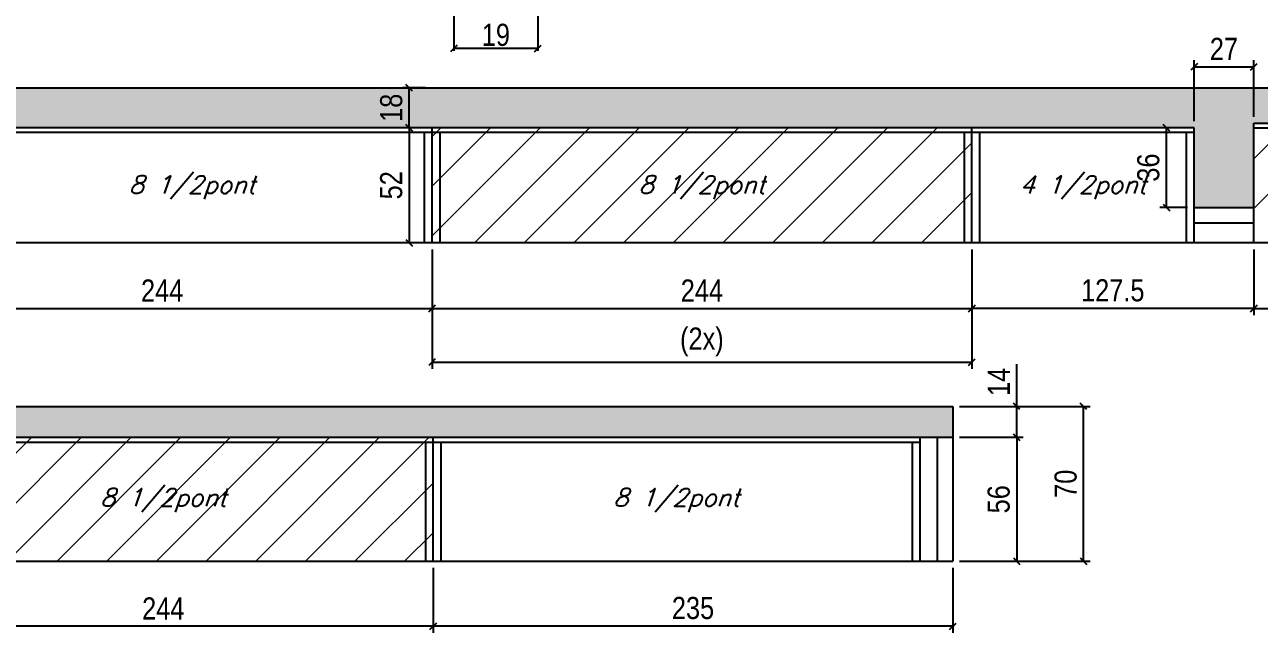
# Model space of a CAD drawing. Extents: x 3309 to 9563, y -2522 to 14608.
# Drawn here: x 6918 to 7476, y 12870 to 13147 of the extents above; entities that cross this region are included whole.
import ezdxf

# ---------------------------------------------------------------- set-up
doc = ezdxf.new("R2010")
doc.units = 0
for name, color, linetype in [('COTA', 241, 'Continuous'), ('Painéis', 200, 'Continuous'), ('SARR_2.2x7', 40, 'Continuous'), ('SARR_3.5x7', 81, 'Continuous'), ('texto', 7, 'Continuous')]:
    doc.layers.add(name, color=color, linetype=linetype)
doc.layers.add('Hachura', color=251, linetype='Continuous', lineweight=9)
doc.styles.add('COTA TECNICA', font='techl___.ttf', dxfattribs={"height": 10})
doc.styles.add('COTA TECNICA 2X', font='techl___.ttf', dxfattribs={"height": 10})
doc.styles.add('Romans', font='romans.shx')
doc.dimstyles.new('PAINEL', dxfattribs={"dimtxt": 10, "dimasz": 3, "dimexe": 3, "dimexo": 3, "dimgap": 3, "dimtad": 1, "dimdec": 1, "dimzin": 12, "dimdsep": 46, "dimtxsty": 'COTA TECNICA', "dimblk1": 'OBLIQUE', "dimblk2": 'OBLIQUE', "dimsah": 1, "dimcen": 0.9, "dimclrd": 4, "dimclre": 4, "dimclrt": 240, "dimadec": 1, "dimazin": 3, "dimtfac": 1, "dimtdec": 1, "dimtmove": 0, "dimatfit": 3, "dimfxl": 1, "dimtolj": 1, "dimtzin": 12, "dimarcsym": 0})
doc.dimstyles.new('SECAO', dxfattribs={"dimscale": 0.333333, "dimtxt": 5, "dimasz": 9, "dimexe": 3, "dimexo": 3, "dimgap": 3, "dimtad": 1, "dimdec": 1, "dimlfac": 0.5, "dimzin": 12, "dimdsep": 46, "dimtxsty": 'COTA TECNICA 2X', "dimblk1": 'OBLIQUE', "dimblk2": 'OBLIQUE', "dimsah": 1, "dimcen": 0.9, "dimclrd": 4, "dimclre": 4, "dimclrt": 240, "dimadec": 1, "dimazin": 3, "dimtfac": 1, "dimtdec": 1, "dimtmove": 0, "dimatfit": 3, "dimfxl": 1, "dimtolj": 1, "dimtzin": 12, "dimarcsym": 0})

# ---------------------------------------------------------------- blocks, each defined once
blk = doc.blocks.new('_Oblique')
at = {"color": 0, "linetype": 'ByBlock', "lineweight": -2}
blk.add_line((-0.5, -0.5), (0.5, 0.5), dxfattribs=at)
blk = doc.blocks.new('*D1647')
at = {"layer": 'COTA', "color": 4, "lineweight": -2, "transparency": 16777216}
for p, q in [((7111.72, 13170.01), (7111.72, 13134.92)), ((7149.72, 13170.01), (7149.72, 13134.92)), ((7149.72, 13135.92), (7111.72, 13135.92))]:
    blk.add_line(p, q, dxfattribs=at)
at = {"layer": 'Defpoints', "color": 0, "transparency": 16777216}
for p in [(7111.72, 13171.01), (7149.72, 13171.01), (7111.72, 13135.92)]:
    blk.add_point(p, dxfattribs=at)
at = {"layer": 'COTA', "color": 4, "lineweight": -2, "transparency": 16777216, "xscale": 3, "yscale": 3, "zscale": 3, "rotation": 180}
blk.add_blockref('_Oblique', (7111.72, 13135.92), dxfattribs=at)
at = {"layer": 'COTA', "color": 4, "lineweight": -2, "transparency": 16777216, "xscale": 3, "yscale": 3, "zscale": 3}
blk.add_blockref('_Oblique', (7149.72, 13135.92), dxfattribs=at)
at = {"layer": 'COTA', "color": 240, "transparency": 16777216, "insert": (7130.72, 13142.01), "char_height": 10, "attachment_point": 5, "style": 'COTA TECNICA 2X'}
blk.add_mtext('\\A1;19', dxfattribs=at)
blk = doc.blocks.new('*D1667')
at = {"layer": 'COTA', "color": 4, "lineweight": -2, "transparency": 16777216}
for p, q in [((6857.85, 13045.09), (6857.85, 13015.45)), ((7101.85, 13045.09), (7101.85, 13015.45)), ((6857.85, 13018.45), (7101.85, 13018.45))]:
    blk.add_line(p, q, dxfattribs=at)
at = {"layer": 'Defpoints', "color": 0, "transparency": 16777216}
for p in [(6857.85, 13048.09), (7101.85, 13048.09), (7101.85, 13018.45)]:
    blk.add_point(p, dxfattribs=at)
at = {"layer": 'COTA', "color": 4, "lineweight": -2, "transparency": 16777216, "xscale": 3, "yscale": 3, "zscale": 3, "rotation": 180}
blk.add_blockref('_Oblique', (6857.85, 13018.45), dxfattribs=at)
at = {"layer": 'COTA', "color": 4, "lineweight": -2, "transparency": 16777216, "xscale": 3, "yscale": 3, "zscale": 3}
blk.add_blockref('_Oblique', (7101.85, 13018.45), dxfattribs=at)
at = {"layer": 'COTA', "color": 240, "transparency": 16777216, "insert": (6979.85, 13026.53), "char_height": 10, "attachment_point": 5, "style": 'COTA TECNICA'}
blk.add_mtext('\\A1;244', dxfattribs=at)
blk = doc.blocks.new('*D1668')
at = {"layer": 'COTA', "color": 4, "lineweight": -2, "transparency": 16777216}
for p, q in [((7101.85, 13045.09), (7101.85, 13015.45)), ((7345.85, 13045.09), (7345.85, 13015.45)), ((7101.85, 13018.45), (7345.85, 13018.45))]:
    blk.add_line(p, q, dxfattribs=at)
at = {"layer": 'Defpoints', "color": 0, "transparency": 16777216}
for p in [(7101.85, 13048.09), (7345.85, 13048.09), (7345.85, 13018.45)]:
    blk.add_point(p, dxfattribs=at)
at = {"layer": 'COTA', "color": 4, "lineweight": -2, "transparency": 16777216, "xscale": 3, "yscale": 3, "zscale": 3, "rotation": 180}
blk.add_blockref('_Oblique', (7101.85, 13018.45), dxfattribs=at)
at = {"layer": 'COTA', "color": 4, "lineweight": -2, "transparency": 16777216, "xscale": 3, "yscale": 3, "zscale": 3}
blk.add_blockref('_Oblique', (7345.85, 13018.45), dxfattribs=at)
at = {"layer": 'COTA', "color": 240, "transparency": 16777216, "insert": (7223.85, 13026.53), "char_height": 10, "attachment_point": 5, "style": 'COTA TECNICA'}
blk.add_mtext('\\A1;244', dxfattribs=at)
blk = doc.blocks.new('*D1669')
at = {"layer": 'COTA', "color": 4, "lineweight": -2, "transparency": 16777216}
for p, q in [((7473.35, 13045.09), (7473.35, 13015.45)), ((7717.35, 13045.09), (7717.35, 13015.45)), ((7473.35, 13018.45), (7717.35, 13018.45))]:
    blk.add_line(p, q, dxfattribs=at)
at = {"layer": 'Defpoints', "color": 0, "transparency": 16777216}
for p in [(7473.35, 13048.09), (7717.35, 13048.09), (7717.35, 13018.45)]:
    blk.add_point(p, dxfattribs=at)
at = {"layer": 'COTA', "color": 4, "lineweight": -2, "transparency": 16777216, "xscale": 3, "yscale": 3, "zscale": 3, "rotation": 180}
blk.add_blockref('_Oblique', (7473.35, 13018.45), dxfattribs=at)
at = {"layer": 'COTA', "color": 4, "lineweight": -2, "transparency": 16777216, "xscale": 3, "yscale": 3, "zscale": 3}
blk.add_blockref('_Oblique', (7717.35, 13018.45), dxfattribs=at)
at = {"layer": 'COTA', "color": 240, "transparency": 16777216, "insert": (7595.35, 13026.53), "char_height": 10, "attachment_point": 5, "style": 'COTA TECNICA'}
blk.add_mtext('\\A1;244', dxfattribs=at)
blk = doc.blocks.new('*D1670')
at = {"layer": 'COTA', "color": 4, "lineweight": -2, "transparency": 16777216}
for p, q in [((7345.85, 13045.09), (7345.85, 13015.45)), ((7473.35, 13045.09), (7473.35, 13015.45)), ((7473.35, 13018.45), (7345.85, 13018.45))]:
    blk.add_line(p, q, dxfattribs=at)
at = {"layer": 'Defpoints', "color": 0, "transparency": 16777216}
for p in [(7345.85, 13048.09), (7473.35, 13048.09), (7345.85, 13018.45)]:
    blk.add_point(p, dxfattribs=at)
at = {"layer": 'COTA', "color": 4, "lineweight": -2, "transparency": 16777216, "xscale": 3, "yscale": 3, "zscale": 3, "rotation": 180}
blk.add_blockref('_Oblique', (7345.85, 13018.45), dxfattribs=at)
at = {"layer": 'COTA', "color": 4, "lineweight": -2, "transparency": 16777216, "xscale": 3, "yscale": 3, "zscale": 3}
blk.add_blockref('_Oblique', (7473.35, 13018.45), dxfattribs=at)
at = {"layer": 'COTA', "color": 240, "transparency": 16777216, "insert": (7409.6, 13026.56), "char_height": 10, "attachment_point": 5, "style": 'COTA TECNICA'}
blk.add_mtext('\\A1;127.5', dxfattribs=at)
blk = doc.blocks.new('*D1674')
at = {"layer": 'COTA', "color": 4, "lineweight": -2, "transparency": 16777216}
for p, q in [((7446.35, 13103.09), (7446.35, 13130.67)), ((7446.35, 13127.67), (7473.35, 13127.67)), ((7473.35, 13105.09), (7473.35, 13130.67))]:
    blk.add_line(p, q, dxfattribs=at)
at = {"layer": 'Defpoints', "color": 0, "transparency": 16777216}
for p in [(7473.35, 13127.67), (7446.35, 13100.09), (7473.35, 13102.09)]:
    blk.add_point(p, dxfattribs=at)
at = {"layer": 'COTA', "color": 4, "lineweight": -2, "transparency": 16777216, "xscale": 3, "yscale": 3, "zscale": 3, "rotation": 180}
blk.add_blockref('_Oblique', (7446.35, 13127.67), dxfattribs=at)
at = {"layer": 'COTA', "color": 4, "lineweight": -2, "transparency": 16777216, "xscale": 3, "yscale": 3, "zscale": 3}
blk.add_blockref('_Oblique', (7473.35, 13127.67), dxfattribs=at)
at = {"layer": 'COTA', "color": 240, "transparency": 16777216, "insert": (7459.85, 13135.74), "char_height": 10, "attachment_point": 5, "style": 'COTA TECNICA'}
blk.add_mtext('\\A1;27', dxfattribs=at)
blk = doc.blocks.new('*D1675')
at = {"layer": 'COTA', "color": 4, "lineweight": -2, "transparency": 16777216}
for p, q in [((7443.35, 13100.09), (7430.92, 13100.09)), ((7433.92, 13064.09), (7433.92, 13100.09)), ((7443.35, 13064.09), (7430.92, 13064.09))]:
    blk.add_line(p, q, dxfattribs=at)
at = {"layer": 'Defpoints', "color": 0, "transparency": 16777216}
for p in [(7433.92, 13100.09), (7446.35, 13100.09), (7446.35, 13064.09)]:
    blk.add_point(p, dxfattribs=at)
at = {"layer": 'COTA', "color": 4, "lineweight": -2, "transparency": 16777216, "xscale": 3, "yscale": 3, "zscale": 3}
for p, rotation in [((7433.92, 13100.09), 90), ((7433.92, 13064.09), 270)]:
    blk.add_blockref('_Oblique', p, dxfattribs=dict(at, rotation=rotation))
at = {"layer": 'COTA', "color": 240, "transparency": 16777216, "insert": (7425.7, 13082.09), "char_height": 10, "attachment_point": 5, "rotation": 90, "style": 'COTA TECNICA'}
blk.add_mtext('\\A1;36', dxfattribs=at)
blk = doc.blocks.new('*D1680')
at = {"layer": 'COTA', "color": 4, "lineweight": -2, "transparency": 16777216}
for p, q in [((7098.85, 13100.09), (7088.56, 13100.09)), ((7091.56, 13100.09), (7091.56, 13048.09)), ((7098.85, 13048.09), (7088.56, 13048.09))]:
    blk.add_line(p, q, dxfattribs=at)
at = {"layer": 'Defpoints', "color": 0, "transparency": 16777216}
for p in [(7101.85, 13100.09), (7091.56, 13048.09), (7101.85, 13048.09)]:
    blk.add_point(p, dxfattribs=at)
at = {"layer": 'COTA', "color": 4, "lineweight": -2, "transparency": 16777216, "xscale": 3, "yscale": 3, "zscale": 3}
for p, rotation in [((7091.56, 13100.09), 90), ((7091.56, 13048.09), 270)]:
    blk.add_blockref('_Oblique', p, dxfattribs=dict(at, rotation=rotation))
at = {"layer": 'COTA', "color": 240, "transparency": 16777216, "insert": (7083.45, 13074.09), "char_height": 10, "attachment_point": 5, "rotation": 90, "style": 'COTA TECNICA'}
blk.add_mtext('\\A1;52', dxfattribs=at)
blk = doc.blocks.new('*D1681')
at = {"layer": 'COTA', "color": 4, "lineweight": -2, "transparency": 16777216}
for p, q in [((7098.85, 13118.09), (7088.56, 13118.09)), ((7091.56, 13100.09), (7091.56, 13118.09)), ((7098.85, 13100.09), (7088.56, 13100.09))]:
    blk.add_line(p, q, dxfattribs=at)
at = {"layer": 'Defpoints', "color": 0, "transparency": 16777216}
for p in [(7091.56, 13118.09), (7101.85, 13118.09), (7101.85, 13100.09)]:
    blk.add_point(p, dxfattribs=at)
at = {"layer": 'COTA', "color": 4, "lineweight": -2, "transparency": 16777216, "xscale": 3, "yscale": 3, "zscale": 3}
for p, rotation in [((7091.56, 13118.09), 90), ((7091.56, 13100.09), 270)]:
    blk.add_blockref('_Oblique', p, dxfattribs=dict(at, rotation=rotation))
at = {"layer": 'COTA', "color": 240, "transparency": 16777216, "insert": (7083.46, 13109.09), "char_height": 10, "attachment_point": 5, "rotation": 90, "style": 'COTA TECNICA'}
blk.add_mtext('\\A1;18', dxfattribs=at)
blk = doc.blocks.new('*D1684')
at = {"layer": 'COTA', "color": 4, "lineweight": -2, "transparency": 16777216}
for p, q in [((7102.35, 12901.2), (7102.35, 12871.79)), ((7337.35, 12901.2), (7337.35, 12871.79)), ((7337.35, 12874.79), (7102.35, 12874.79))]:
    blk.add_line(p, q, dxfattribs=at)
at = {"layer": 'Defpoints', "color": 0, "transparency": 16777216}
for p in [(7102.35, 12904.2), (7337.35, 12904.2), (7102.35, 12874.79)]:
    blk.add_point(p, dxfattribs=at)
at = {"layer": 'COTA', "color": 4, "lineweight": -2, "transparency": 16777216, "xscale": 3, "yscale": 3, "zscale": 3, "rotation": 180}
blk.add_blockref('_Oblique', (7102.35, 12874.79), dxfattribs=at)
at = {"layer": 'COTA', "color": 4, "lineweight": -2, "transparency": 16777216, "xscale": 3, "yscale": 3, "zscale": 3}
blk.add_blockref('_Oblique', (7337.35, 12874.79), dxfattribs=at)
at = {"layer": 'COTA', "color": 240, "transparency": 16777216, "insert": (7219.85, 12883.01), "char_height": 10, "attachment_point": 5, "style": 'COTA TECNICA'}
blk.add_mtext('\\A1;235', dxfattribs=at)
blk = doc.blocks.new('*D1686')
at = {"layer": 'COTA', "color": 4, "lineweight": -2, "transparency": 16777216}
for p, q in [((6858.35, 12901.2), (6858.35, 12871.79)), ((7102.35, 12901.2), (7102.35, 12871.79)), ((7102.35, 12874.79), (6858.35, 12874.79))]:
    blk.add_line(p, q, dxfattribs=at)
at = {"layer": 'Defpoints', "color": 0, "transparency": 16777216}
for p in [(6858.35, 12904.2), (7102.35, 12904.2), (6858.35, 12874.79)]:
    blk.add_point(p, dxfattribs=at)
at = {"layer": 'COTA', "color": 4, "lineweight": -2, "transparency": 16777216, "xscale": 3, "yscale": 3, "zscale": 3, "rotation": 180}
blk.add_blockref('_Oblique', (6858.35, 12874.79), dxfattribs=at)
at = {"layer": 'COTA', "color": 4, "lineweight": -2, "transparency": 16777216, "xscale": 3, "yscale": 3, "zscale": 3}
blk.add_blockref('_Oblique', (7102.35, 12874.79), dxfattribs=at)
at = {"layer": 'COTA', "color": 240, "transparency": 16777216, "insert": (6980.35, 12882.86), "char_height": 10, "attachment_point": 5, "style": 'COTA TECNICA'}
blk.add_mtext('\\A1;244', dxfattribs=at)
blk = doc.blocks.new('*D1687')
at = {"layer": 'COTA', "color": 4, "lineweight": -2, "transparency": 16777216}
for p, q in [((7340.35, 12974.2), (7399.43, 12974.2)), ((7396.43, 12904.2), (7396.43, 12974.2)), ((7340.35, 12904.2), (7399.43, 12904.2))]:
    blk.add_line(p, q, dxfattribs=at)
at = {"layer": 'Defpoints', "color": 0, "transparency": 16777216}
for p in [(7337.35, 12974.2), (7396.43, 12974.2), (7337.35, 12904.2)]:
    blk.add_point(p, dxfattribs=at)
at = {"layer": 'COTA', "color": 4, "lineweight": -2, "transparency": 16777216, "xscale": 3, "yscale": 3, "zscale": 3}
for p, rotation in [((7396.43, 12974.2), 90), ((7396.43, 12904.2), 270)]:
    blk.add_blockref('_Oblique', p, dxfattribs=dict(at, rotation=rotation))
at = {"layer": 'COTA', "color": 240, "transparency": 16777216, "insert": (7388.33, 12939.2), "char_height": 10, "attachment_point": 5, "rotation": 90, "style": 'COTA TECNICA'}
blk.add_mtext('\\A1;70', dxfattribs=at)
blk = doc.blocks.new('*D1688')
at = {"layer": 'COTA', "color": 4, "lineweight": -2, "transparency": 16777216}
for p, q in [((7340.35, 12960.2), (7369.16, 12960.2)), ((7366.16, 12960.2), (7366.16, 12904.2)), ((7340.35, 12904.2), (7369.16, 12904.2))]:
    blk.add_line(p, q, dxfattribs=at)
at = {"layer": 'Defpoints', "color": 0, "transparency": 16777216}
for p in [(7337.35, 12960.2), (7337.35, 12904.2), (7366.16, 12904.2)]:
    blk.add_point(p, dxfattribs=at)
at = {"layer": 'COTA', "color": 4, "lineweight": -2, "transparency": 16777216, "xscale": 3, "yscale": 3, "zscale": 3}
for p, rotation in [((7366.16, 12960.2), 90), ((7366.16, 12904.2), 270)]:
    blk.add_blockref('_Oblique', p, dxfattribs=dict(at, rotation=rotation))
at = {"layer": 'COTA', "color": 240, "transparency": 16777216, "insert": (7358.05, 12932.2), "char_height": 10, "attachment_point": 5, "rotation": 90, "style": 'COTA TECNICA'}
blk.add_mtext('\\A1;56', dxfattribs=at)
blk = doc.blocks.new('*D1689')
at = {"layer": 'COTA', "color": 4, "lineweight": -2, "transparency": 16777216}
for p, q in [((7366.16, 12974.2), (7366.16, 12993.32)), ((7340.35, 12974.2), (7369.16, 12974.2)), ((7366.16, 12960.2), (7366.16, 12974.2)), ((7340.35, 12960.2), (7369.16, 12960.2))]:
    blk.add_line(p, q, dxfattribs=at)
at = {"layer": 'Defpoints', "color": 0, "transparency": 16777216}
for p in [(7337.35, 12974.2), (7366.16, 12974.2), (7337.35, 12960.2)]:
    blk.add_point(p, dxfattribs=at)
at = {"layer": 'COTA', "color": 4, "lineweight": -2, "transparency": 16777216, "xscale": 3, "yscale": 3, "zscale": 3}
for p, rotation in [((7366.16, 12974.2), 90), ((7366.16, 12960.2), 270)]:
    blk.add_blockref('_Oblique', p, dxfattribs=dict(at, rotation=rotation))
at = {"layer": 'COTA', "color": 240, "transparency": 16777216, "insert": (7358.09, 12985.26), "char_height": 10, "attachment_point": 5, "rotation": 90, "style": 'COTA TECNICA'}
blk.add_mtext('\\A1;14', dxfattribs=at)
blk = doc.blocks.new('*D3000')
at = {"layer": 'COTA', "color": 4, "lineweight": -2, "transparency": 16777216}
for p, q in [((7101.85, 13045.09), (7101.85, 12991.11)), ((7345.85, 13045.09), (7345.85, 12991.11)), ((7101.85, 12994.11), (7345.85, 12994.11))]:
    blk.add_line(p, q, dxfattribs=at)
at = {"layer": 'Defpoints', "color": 0, "transparency": 16777216}
for p in [(7101.85, 13048.09), (7345.85, 13048.09), (7345.85, 12994.11)]:
    blk.add_point(p, dxfattribs=at)
at = {"layer": 'COTA', "color": 4, "lineweight": -2, "transparency": 16777216, "xscale": 3, "yscale": 3, "zscale": 3, "rotation": 180}
blk.add_blockref('_Oblique', (7101.85, 12994.11), dxfattribs=at)
at = {"layer": 'COTA', "color": 4, "lineweight": -2, "transparency": 16777216, "xscale": 3, "yscale": 3, "zscale": 3}
blk.add_blockref('_Oblique', (7345.85, 12994.11), dxfattribs=at)
at = {"layer": 'COTA', "color": 240, "transparency": 16777216, "insert": (7223.85, 13003.33), "char_height": 10, "attachment_point": 5, "style": 'COTA TECNICA'}
blk.add_mtext('\\A1;(2x)', dxfattribs=at)

msp = doc.modelspace()

# ---------------------------------------------------------------- hatches: boundary and pattern name
at = {"layer": 'COTA'}
h = msp.add_hatch(dxfattribs=at)
h.set_pattern_fill('AR-CONC', color=256, scale=0.03)
h.set_pattern_definition([(50, (-1577.399, -228.6743), (5.4655401, -0.4781726), [0.5715, -6.2865]), (355, (-1577.399, -228.6743), (-1.0573026, 5.7317054), [0.4572, -5.0292175]), (100.451445, (-1576.9436, -228.714), (4.4082374, 5.2535326), [0.4857003, -5.3427073]), (46.1842, (-1577.399, -227.15), (8.1323712, -1.2612698), [0.85725, -9.42975]), (96.63556, (-1576.7214, -227.2554), (7.122124, 7.4227837), [0.7285507, -8.0140682]), (351.18415, (-1577.399, -227.15), (7.122124, 7.4227837), [0.685799, -7.543792]), (21, (-1576.637, -227.5313), (4.5484317, -3.067956), [0.5715, -6.2865]), (326, (-1576.637, -227.5313), (1.8540609, 5.525639), [0.4572, -5.0292]), (71.451445, (-1576.258, -227.787), (6.4024926, 2.457683), [0.4857003, -5.3426981]), (37.5, (-1577.3991, -228.6743), (0.0926581, 2.53665117), [0, -4.96824, 0, -5.1054, 0, -5.04825]), (7.5, (-1577.399, -228.6743), (2.00458988, 3.00541724), [0, -2.91084, 0, -4.85394, 0, -1.92405]), (327.5, (-1579.0984, -228.6743), (4.06771786, -0.17186232), [0, -1.905, 0, -5.9436, 0, -7.8867]), (317.5, (-1579.8604, -228.6743), (4.44387544, 0.7627947), [0, -2.4765, 0, -3.94716, 0, -5.6007])])
h.paths.add_polyline_path([(7473.35, 13102.09), (7874.35, 13102.09), (7874.35, 13059.09), (7897.35, 13059.09), (7897.35, 13118.09), (6614.35, 13118.09), (6614.35, 13106.09), (6857.85, 13106.09), (6857.85, 13069.09), (6884.85, 13069.09), (6884.85, 13100.09), (7446.35, 13100.09), (7446.35, 13064.09), (7473.35, 13064.09)])
h = msp.add_hatch(dxfattribs=at)
h.set_pattern_fill('AR-CONC', color=256, scale=0.03)
h.set_pattern_definition([(50, (1250.3444, 74.65), (5.46554, -0.4781726), [0.5715, -6.2865]), (355, (1250.3444, 74.65), (-1.0573026, 5.7317054), [0.4572, -5.0292175]), (100.451445, (1250.8, 74.61), (4.4082374, 5.2535326), [0.4857003, -5.3427073]), (46.1842, (1250.3444, 76.174), (8.1323712, -1.2612698), [0.85725, -9.42975]), (96.63556, (1251.022, 76.069), (7.122124, 7.4227837), [0.7285507, -8.0140682]), (351.18415, (1250.344, 76.174), (7.122124, 7.4227837), [0.685799, -7.543792]), (21, (1251.1064, 75.793), (4.5484317, -3.067956), [0.5715, -6.2865]), (326, (1251.1064, 75.793), (1.8540609, 5.525639), [0.4572, -5.0292]), (71.451445, (1251.4854, 75.5374), (6.4024926, 2.457683), [0.4857003, -5.3426981]), (37.5, (1250.3444, 74.65), (0.0926581, 2.53665117), [0, -4.96824, 0, -5.1054, 0, -5.04825]), (7.5, (1250.3444, 74.65), (2.0045899, 3.00541724), [0, -2.91084, 0, -4.85394, 0, -1.92405]), (327.5, (1248.6452, 74.65), (4.06771786, -0.17186232), [0, -1.905, 0, -5.9436, 0, -7.8867]), (317.5, (1247.883, 74.65), (4.4438754, 0.7627947), [0, -2.4765, 0, -3.94716, 0, -5.6007])])
h.paths.add_polyline_path([(7337.35, 12960.2), (7337.35, 12974.2), (6614.35, 12974.2), (6614.35, 12960.2)])
at = {"layer": 'Hachura'}
h = msp.add_hatch(dxfattribs=at)
h.set_pattern_fill('ANSI31', color=256, scale=5)
h.paths.add_polyline_path([(6858.35, 12769.68), (6858.35, 12725.68), (7102.35, 12725.68), (7102.35, 12769.68)])
h.paths.add_polyline_path([(6614.35, 12769.68), (6614.35, 12725.68), (6858.35, 12725.68), (6858.35, 12769.68)])
h.paths.add_polyline_path([(6614.35, 12960.2), (6614.35, 12904.2), (6858.35, 12904.2), (6858.35, 12960.2)])
h.paths.add_polyline_path([(7102.35, 12904.2), (7102.35, 12960.2), (6858.35, 12960.2), (6858.35, 12904.2)])
h.paths.add_polyline_path([(7345.85, 13048.09), (7345.85, 13100.09), (7101.85, 13100.09), (7101.85, 13048.09)])
h.paths.add_polyline_path([(7717.35, 13048.09), (7717.35, 13102.09), (7473.35, 13102.09), (7473.35, 13048.09)])
h.paths.add_polyline_path([(6857.85, 13048.09), (6857.85, 13106.09), (6614.35, 13106.09), (6614.35, 13048.09)])

# ---------------------------------------------------------------- linework, layer by layer
at = {"layer": 'COTA'}
for p, q in [((6614.35, 13118.09), (7897.35, 13118.09)), ((6614.35, 12974.2), (7337.35, 12974.2)), ((7337.35, 12974.2), (7337.35, 12960.2))]:
    msp.add_line(p, q, dxfattribs=at)
at = {"layer": 'Painéis', "linetype": 'ByBlock'}
for p, q in [((7446.35, 13100.09), (6884.85, 13100.09)), ((7101.85, 13048.09), (7101.85, 13100.09)), ((7345.85, 13048.09), (7345.85, 13100.09)), ((7446.35, 13064.09), (7446.35, 13100.09)), ((7473.35, 13048.09), (7473.35, 13102.09)), ((7473.35, 13102.09), (7874.35, 13102.09)), ((7446.35, 13064.09), (7473.35, 13064.09)), ((7897.35, 13048.09), (6614.35, 13048.09)), ((6614.35, 12960.2), (7337.35, 12960.2)), ((7102.35, 12904.2), (7102.35, 12960.2)), ((7337.35, 12960.2), (7337.35, 12904.2)), ((6614.35, 12904.2), (7337.35, 12904.2))]:
    msp.add_line(p, q, dxfattribs=at)
at = {"layer": 'SARR_2.2x7', "linetype": 'Continuous'}
for p, q in [((7717.35, 13099.89), (7473.35, 13099.89)), ((7101.85, 13097.89), (6884.85, 13097.89)), ((7345.85, 13097.89), (7101.85, 13097.89)), ((7446.35, 13097.89), (7345.85, 13097.89)), ((7446.35, 13057.09), (7473.35, 13057.09)), ((7330.35, 12904.2), (7330.35, 12960.2)), ((6858.35, 12958), (7102.35, 12958)), ((7102.35, 12958), (7322.35, 12958))]:
    msp.add_line(p, q, dxfattribs=at)
at = {"layer": 'SARR_3.5x7'}
for p, q in [((7098.35, 13097.89), (7098.35, 13048.09)), ((7105.35, 13097.89), (7105.35, 13048.09)), ((7342.35, 13097.89), (7342.35, 13048.09)), ((7349.35, 13097.89), (7349.35, 13048.09)), ((7442.85, 13097.89), (7442.85, 13048.09)), ((7446.35, 13048.09), (7446.35, 13064.09)), ((7322.35, 12960.2), (7322.35, 12904.2)), ((7098.85, 12958), (7098.85, 12904.2)), ((7105.85, 12958), (7105.85, 12904.2)), ((7318.85, 12958), (7318.85, 12904.2))]:
    msp.add_line(p, q, dxfattribs=at)

# ---------------------------------------------------------------- texts
at = {"layer": 'texto', "color": 2, "char_height": 8, "attachment_point": 5, "style": 'Romans'}
for s, insert in [('{\\Q19;\\C256;8 1/2pont}', (6993.35, 13073.09)), ('{\\Q19;\\C256;8 1/2pont}', (7223.85, 13073.09)), ('{\\Q19;\\C256;4 1/2pont}', (7396.1, 13073.09)), ('{\\Q19;\\C256;8 1/2pont}', (6980.35, 12931.7)), ('{\\Q19;\\C256;8 1/2pont}', (7212.35, 12931.7))]:
    msp.add_mtext(s, dxfattribs=dict(at, insert=insert))

# ---------------------------------------------------------------- dimensions: what is measured, and where the dimension line sits
at = {"layer": 'COTA'}
dim = msp.add_linear_dim(base=(7111.72, 13135.92), p1=(7149.72, 13171.01), p2=(7111.72, 13171.01), angle=180, dimstyle='SECAO', dxfattribs=at)
dim.commit()
dim.dimension.update_dxf_attribs({"geometry": '*D1647', "text_midpoint": (7130.72, 13135.92), "dimtype": 160})
for base, p1, p2, picture, middle in [((7473.35, 13127.67), (7446.35, 13100.09), (7473.35, 13102.09), '*D1674', (7459.85, 13135.74)), ((7101.85, 13018.45), (6857.85, 13048.09), (7101.85, 13048.09), '*D1667', (6979.85, 13026.53)), ((7345.85, 13018.45), (7473.35, 13048.09), (7345.85, 13048.09), '*D1670', (7409.6, 13026.56)), ((7717.35, 13018.45), (7473.35, 13048.09), (7717.35, 13048.09), '*D1669', (7595.35, 13026.53))]:
    dim = msp.add_linear_dim(base=base, p1=p1, p2=p2, dimstyle='PAINEL', dxfattribs=at)
    dim.commit()
    dim.dimension.update_dxf_attribs({"geometry": picture, "text_midpoint": middle})
for base, p1, p2, angle, picture, middle in [((7091.56, 13118.09), (7101.85, 13100.09), (7101.85, 13118.09), 90, '*D1681', (7083.46, 13109.09)), ((7091.56, 13048.09), (7101.85, 13100.09), (7101.85, 13048.09), 90, '*D1680', (7083.45, 13074.09)), ((7433.92, 13100.09), (7446.35, 13064.09), (7446.35, 13100.09), 90, '*D1675', (7425.7, 13082.09)), ((7366.16, 12974.2), (7337.35, 12960.2), (7337.35, 12974.2), 90, '*D1689', (7358.09, 12985.26)), ((7396.43, 12974.2), (7337.35, 12904.2), (7337.35, 12974.2), 90, '*D1687', (7388.33, 12939.2)), ((7366.16, 12904.2), (7337.35, 12960.2), (7337.35, 12904.2), 90, '*D1688', (7358.05, 12932.2)), ((6858.35, 12874.79), (7102.35, 12904.2), (6858.35, 12904.2), 180, '*D1686', (6980.35, 12882.86)), ((7102.35, 12874.79), (7337.35, 12904.2), (7102.35, 12904.2), 180, '*D1684', (7219.85, 12883.01))]:
    dim = msp.add_linear_dim(base=base, p1=p1, p2=p2, angle=angle, dimstyle='PAINEL', dxfattribs=at)
    dim.commit()
    dim.dimension.update_dxf_attribs({"geometry": picture, "text_midpoint": middle})
dim = msp.add_linear_dim(base=(7345.85, 13018.45), p1=(7101.85, 13048.09), p2=(7345.85, 13048.09), dimstyle='PAINEL', override={"dimtmove": 1}, dxfattribs=at)
dim.commit()
dim.dimension.update_dxf_attribs({"geometry": '*D1668', "text_midpoint": (7223.85, 13026.53)})
dim = msp.add_linear_dim(base=(7345.85, 12994.11), p1=(7101.85, 13048.09), p2=(7345.85, 13048.09), text='(2x)', dimstyle='PAINEL', dxfattribs=at)
dim.commit()
dim.dimension.update_dxf_attribs({"geometry": '*D3000', "text_midpoint": (7223.85, 13003.33)})

doc.saveas('drawing.dxf')
